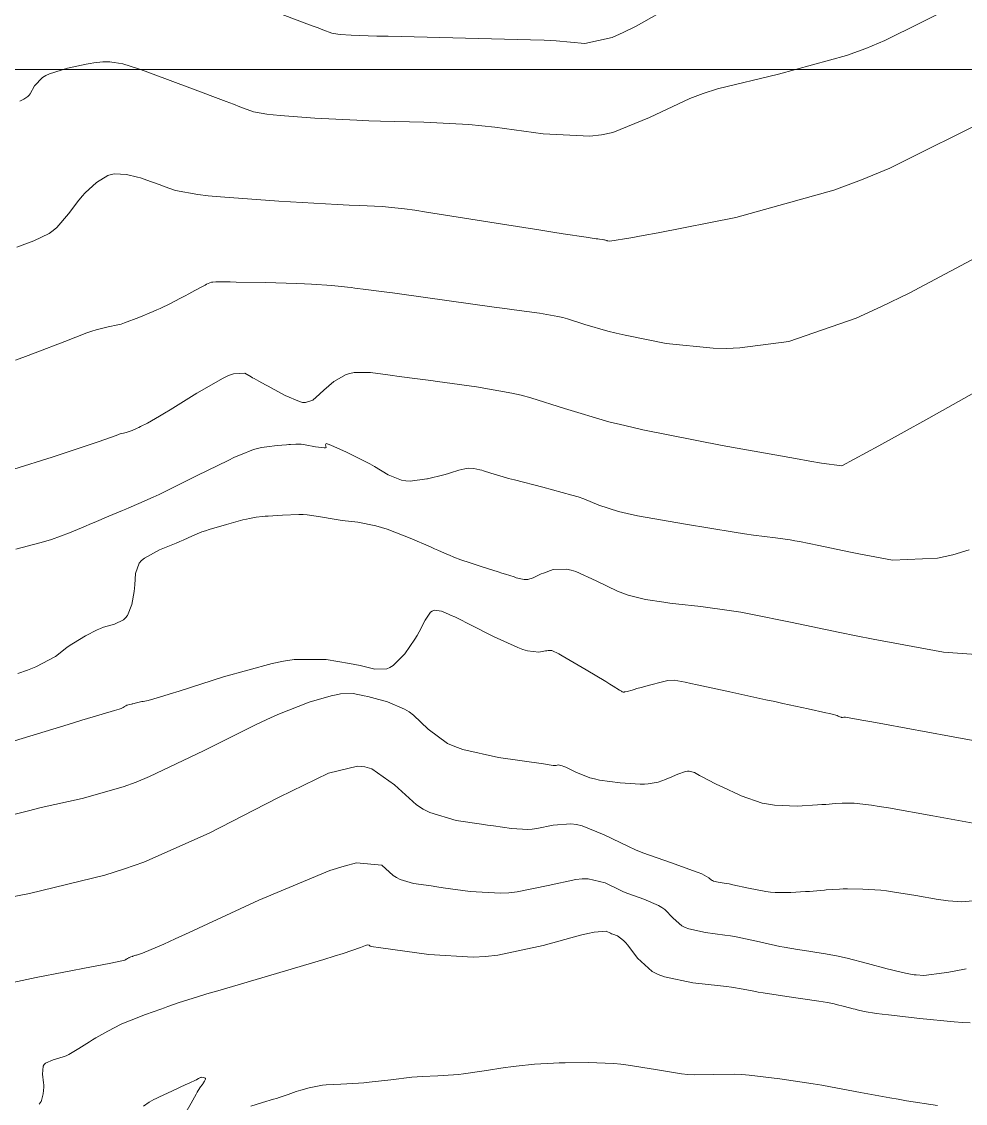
# Model space of a CAD drawing. Header units: millimetres. Extents: x 837475 to 838477, y 1189012 to 1191015.
# Drawn here: x 838311 to 838390.1, y 1190327.2 to 1190417.9 of the extents above; entities that cross this region are included whole.
import ezdxf

# ---------------------------------------------------------------- set-up
doc = ezdxf.new("R2010")
doc.units = ezdxf.units.MM
doc.header["$LTSCALE"] = 0.3
doc.layers.add('COORD', color=253, linetype='Continuous', lineweight=20)
doc.layers.add('COTAS 10', color=7, linetype='Continuous', lineweight=9, true_color=0x6e3e2d)
doc.layers.add('COTAS INT', color=7, linetype='Continuous', lineweight=5, true_color=0x9fa19f)

msp = doc.modelspace()

# ---------------------------------------------------------------- linework, layer by layer
at = {"layer": 'COORD'}
msp.add_line((837476.514, 1190413.872), (838476.514, 1190413.872), dxfattribs=at)
at = {"layer": 'COTAS 10'}
for points in [[(838389.256, 1190419.242), (838383.337, 1190416.313), (838381.721, 1190415.657), (838380.116, 1190415.068), (838374.402, 1190413.5), (838369.309, 1190412.253), (838368.094, 1190411.866), (838366.965, 1190411.461), (838363.595, 1190409.85), (838360.516, 1190408.592), (838359.57, 1190408.41), (838358.584, 1190408.301), (838354.685, 1190408.506), (838350.62, 1190409.065), (838349.528, 1190409.178), (838348.451, 1190409.272), (838344.685, 1190409.462), (838341.052, 1190409.56), (838340.059, 1190409.597), (838339.071, 1190409.637), (838335.55, 1190409.816), (838332.641, 1190410.02), (838332.039, 1190410.076), (838331.525, 1190410.133), (838330.404, 1190410.335), (838329.251, 1190410.768), (838328.718, 1190410.969), (838328.091, 1190411.206), (838325.053, 1190412.358), (838321.973, 1190413.504), (838321.32, 1190413.738), (838320.754, 1190413.936), (838319.428, 1190414.349), (838318.712, 1190414.485), (838318.53, 1190414.509), (838318.354, 1190414.526), (838317.776, 1190414.538), (838316.998, 1190414.438), (838316.695, 1190414.385), (838316.355, 1190414.321), (838314.813, 1190414), (838313.301, 1190413.533), (838312.979, 1190413.376), (838312.7, 1190413.208), (838312.044, 1190412.504), (838311.676, 1190411.859), (838311.578, 1190411.729), (838311.482, 1190411.619), (838311.152, 1190411.394), (838310.811, 1190411.241)], [(838394.472, 1190364.603), (838388.234, 1190365.047), (838382.346, 1190366.155), (838380.914, 1190366.435), (838379.567, 1190366.702), (838375.42, 1190367.566), (838372.087, 1190368.245), (838371.253, 1190368.395), (838370.459, 1190368.528), (838367.913, 1190368.875), (838365.806, 1190369.11), (838365.288, 1190369.174), (838364.798, 1190369.237), (838363.266, 1190369.461), (838361.812, 1190369.837), (838361.372, 1190369.997), (838360.915, 1190370.182), (838359.127, 1190371.048), (838357.422, 1190371.813), (838357.017, 1190371.934), (838356.641, 1190372.014), (838355.526, 1190371.975), (838354.705, 1190371.687), (838354.516, 1190371.611), (838354.343, 1190371.537), (838353.852, 1190371.284), (838353.397, 1190371.139), (838353.246, 1190371.134), (838353.085, 1190371.143), (838352.412, 1190371.299), (838352.241, 1190371.356), (838351.525, 1190371.594), (838351.229, 1190371.69), (838350.91, 1190371.792), (838349.575, 1190372.214), (838348.308, 1190372.62), (838348.032, 1190372.712), (838347.788, 1190372.796), (838347.178, 1190373.026), (838346.818, 1190373.182), (838346.732, 1190373.22), (838346.412, 1190373.36), (838345.849, 1190373.606), (838345.565, 1190373.729), (838345.225, 1190373.877), (838343.534, 1190374.609), (838341.613, 1190375.355), (838341.128, 1190375.51), (838340.662, 1190375.643), (838339.15, 1190375.939), (838337.83, 1190376.104), (838337.487, 1190376.154), (838337.152, 1190376.206), (838336.023, 1190376.41), (838334.885, 1190376.563), (838334.545, 1190376.584), (838334.195, 1190376.594), (838332.839, 1190376.551), (838331.631, 1190376.461), (838331.374, 1190376.441), (838331.15, 1190376.424), (838330.62, 1190376.381), (838330.047, 1190376.27), (838329.796, 1190376.209), (838329.504, 1190376.136), (838328.118, 1190375.762), (838326.681, 1190375.338), (838326.357, 1190375.232), (838326.065, 1190375.131), (838325.279, 1190374.81), (838324.505, 1190374.454), (838324.221, 1190374.331), (838323.907, 1190374.198), (838322.521, 1190373.632), (838321.247, 1190372.942), (838321.004, 1190372.732), (838320.809, 1190372.513), (838320.5, 1190371.652), (838320.453, 1190370.697), (838320.424, 1190370.419), (838320.387, 1190370.134), (838320.192, 1190369.057), (838319.822, 1190368.124), (838319.674, 1190367.931), (838319.507, 1190367.766), (838318.739, 1190367.404), (838317.82, 1190367.147), (838317.557, 1190367.048), (838317.29, 1190366.938), (838316.296, 1190366.438), (838315.292, 1190365.817), (838315.02, 1190365.63), (838314.75, 1190365.436), (838313.793, 1190364.682), (838312.155, 1190363.816), (838311.456, 1190363.552), (838310.65, 1190363.278)], [(838312.435, 1190327.188), (838312.581, 1190327.407), (838312.617, 1190327.493), (838312.651, 1190327.591), (838312.759, 1190328.039), (838312.81, 1190328.611), (838312.808, 1190328.787), (838312.8, 1190328.972), (838312.711, 1190329.702), (838312.768, 1190330.362), (838312.851, 1190330.501), (838312.962, 1190330.622), (838313.608, 1190330.902), (838314.445, 1190331.142), (838314.678, 1190331.237), (838314.912, 1190331.345), (838315.76, 1190331.837), (838316.649, 1190332.411), (838316.908, 1190332.571), (838317.174, 1190332.73), (838318.18, 1190333.308), (838319.3, 1190333.871), (838319.637, 1190334.022), (838319.985, 1190334.171), (838321.339, 1190334.688), (838322.63, 1190335.143), (838322.938, 1190335.252), (838323.224, 1190335.354), (838324.081, 1190335.661), (838325.71, 1190336.177), (838326.484, 1190336.41), (838327.397, 1190336.683), (838331.86, 1190337.996), (838336.281, 1190339.304), (838337.167, 1190339.573), (838337.907, 1190339.803), (838339.362, 1190340.298), (838339.776, 1190340.471), (838339.86, 1190340.498), (838339.932, 1190340.516), (838340.08, 1190340.503), (838340.147, 1190340.443), (838340.167, 1190340.431), (838340.187, 1190340.42), (838340.267, 1190340.396), (838341.057, 1190340.283), (838345.089, 1190339.706), (838348.805, 1190339.501), (838349.842, 1190339.559), (838350.882, 1190339.667), (838354.669, 1190340.468), (838357.799, 1190341.337), (838358.425, 1190341.488), (838358.947, 1190341.599), (838359.964, 1190341.675), (838360.316, 1190341.505), (838360.418, 1190341.461), (838360.523, 1190341.418), (838360.919, 1190341.275), (838361.422, 1190340.907), (838361.595, 1190340.723), (838361.782, 1190340.504), (838362.578, 1190339.413), (838363.833, 1190338.292), (838364.309, 1190338.053), (838364.841, 1190337.844), (838367.229, 1190337.35), (838369.55, 1190337.089), (838370.041, 1190337.028), (838370.465, 1190336.972), (838371.447, 1190336.811), (838372.345, 1190336.639), (838372.715, 1190336.577), (838373.139, 1190336.507), (838375.111, 1190336.202), (838377.78, 1190335.8), (838378.511, 1190335.69), (838378.94, 1190335.608), (838379.088, 1190335.575), (838379.249, 1190335.537), (838379.936, 1190335.362), (838380.658, 1190335.174), (838380.841, 1190335.128), (838381.017, 1190335.084), (838381.59, 1190334.949), (838382.627, 1190334.785), (838383.096, 1190334.724), (838383.643, 1190334.655), (838386.274, 1190334.351), (838389.138, 1190334.074), (838389.833, 1190334.022), (838390.485, 1190333.982)]]:
    msp.add_lwpolyline(points, dxfattribs=at)
at = {"layer": 'COTAS INT'}
for points in [[(838332.798, 1190418.507), (838335.31, 1190417.554), (838335.804, 1190417.367), (838336.211, 1190417.213), (838336.954, 1190416.932), (838337.31, 1190416.868), (838337.473, 1190416.85), (838337.664, 1190416.832), (838338.588, 1190416.768), (838340.732, 1190416.691), (838341.692, 1190416.665), (838342.812, 1190416.638), (838348.182, 1190416.524), (838353.614, 1190416.378), (838354.773, 1190416.33), (838355.782, 1190416.279), (838358.182, 1190416.068), (838360.465, 1190416.58), (838361.4, 1190416.985), (838362.468, 1190417.504), (838367.42, 1190420.328)], [(838392.504, 1190409.964), (838383.74, 1190405.605), (838381.376, 1190404.635), (838379.039, 1190403.767), (838370.826, 1190401.489), (838364.32, 1190400.203), (838363.059, 1190399.962), (838362.034, 1190399.769), (838360.282, 1190399.487), (838360.089, 1190399.525), (838360.045, 1190399.535), (838360.005, 1190399.545), (838359.897, 1190399.577), (838359.815, 1190399.603), (838359.792, 1190399.609), (838359.768, 1190399.615), (838359.682, 1190399.63), (838359.415, 1190399.667), (838359.277, 1190399.686), (838359.112, 1190399.708), (838358.285, 1190399.822), (838356.355, 1190400.117), (838355.494, 1190400.253), (838354.491, 1190400.413), (838349.689, 1190401.189), (838344.902, 1190401.941), (838343.908, 1190402.086), (838343.059, 1190402.204), (838341.189, 1190402.401), (838339.292, 1190402.483), (838338.426, 1190402.528), (838337.411, 1190402.584), (838332.513, 1190402.864), (838327.618, 1190403.208), (838326.605, 1190403.303), (838325.74, 1190403.397), (838323.854, 1190403.738), (838322.989, 1190404.058), (838322.768, 1190404.14), (838322.556, 1190404.22), (838321.857, 1190404.483), (838321.139, 1190404.726), (838320.915, 1190404.793), (838320.679, 1190404.859), (838319.734, 1190405.097), (838318.731, 1190405.137), (838318.458, 1190405.078), (838318.187, 1190404.99), (838317.227, 1190404.419), (838316.293, 1190403.547), (838316.038, 1190403.269), (838315.785, 1190402.974), (838315.748, 1190402.925), (838314.887, 1190401.778), (838313.903, 1190400.639), (838313.595, 1190400.382), (838313.273, 1190400.149), (838311.985, 1190399.516), (838310.545, 1190399.005)], [(838310.43, 1190389.539), (838311.293, 1190389.844), (838312.102, 1190390.137), (838314.579, 1190391.092), (838316.431, 1190391.812), (838316.845, 1190391.955), (838317.217, 1190392.075), (838318.205, 1190392.309), (838319.032, 1190392.476), (838319.302, 1190392.554), (838319.591, 1190392.646), (838320.783, 1190393.094), (838321.986, 1190393.604), (838322.281, 1190393.734), (838322.56, 1190393.861), (838323.433, 1190394.28), (838324.214, 1190394.683), (838324.435, 1190394.799), (838324.659, 1190394.918), (838324.98, 1190395.091), (838325.485, 1190395.363), (838326.188, 1190395.741), (838326.333, 1190395.818), (838326.457, 1190395.882), (838326.728, 1190396.013), (838326.887, 1190396.055), (838326.94, 1190396.064), (838326.998, 1190396.071), (838327.24, 1190396.088), (838328.038, 1190396.084), (838328.445, 1190396.079), (838328.933, 1190396.072), (838331.371, 1190396.032), (838334.034, 1190395.962), (838334.665, 1190395.936), (838335.249, 1190395.907), (838336.972, 1190395.779), (838338.272, 1190395.64), (838338.59, 1190395.605), (838338.889, 1190395.571), (838339.817, 1190395.458), (838341.353, 1190395.252), (838342.036, 1190395.158), (838342.831, 1190395.05), (838350.576, 1190393.982), (838351.461, 1190393.861), (838352.257, 1190393.752), (838354.386, 1190393.462), (838355.907, 1190393.192), (838356.32, 1190393.095), (838356.729, 1190392.988), (838358.179, 1190392.522), (838360.091, 1190391.956), (838360.792, 1190391.787), (838361.567, 1190391.612), (838364.988, 1190390.935), (838368.941, 1190390.523), (838370.052, 1190390.516), (838371.171, 1190390.555), (838375.269, 1190391.083), (838380.931, 1190393.06), (838383.035, 1190394.013), (838385.373, 1190395.142), (838395.751, 1190400.686)], [(838398.999, 1190391.408), (838387.005, 1190384.68), (838384.695, 1190383.392), (838382.823, 1190382.353), (838379.711, 1190380.676), (838378.021, 1190380.907), (838377.045, 1190381.071), (838375.849, 1190381.277), (838369.694, 1190382.383), (838363.046, 1190383.7), (838361.539, 1190384.039), (838360.176, 1190384.368), (838356.46, 1190385.467), (838353.643, 1190386.372), (838352.848, 1190386.58), (838352.045, 1190386.769), (838349.089, 1190387.295), (838346.437, 1190387.652), (838345.825, 1190387.735), (838345.267, 1190387.81), (838343.696, 1190388.025), (838342.418, 1190388.199), (838342.045, 1190388.249), (838341.663, 1190388.3), (838340.215, 1190388.489), (838338.827, 1190388.491), (838338.483, 1190388.423), (838338.157, 1190388.326), (838337.126, 1190387.73), (838336.301, 1190387.01), (838336.156, 1190386.881), (838336.105, 1190386.836), (838335.923, 1190386.672), (838335.381, 1190386.17), (838334.751, 1190385.968), (838334.512, 1190385.993), (838334.246, 1190386.053), (838333.054, 1190386.564), (838331.88, 1190387.198), (838331.624, 1190387.335), (838331.4, 1190387.457), (838330.84, 1190387.758), (838330.441, 1190387.981), (838330.317, 1190388.052), (838330.188, 1190388.129), (838329.672, 1190388.44), (838328.717, 1190388.391), (838328.311, 1190388.239), (838327.843, 1190388.028), (838325.638, 1190386.767), (838323.417, 1190385.376), (838322.939, 1190385.083), (838322.519, 1190384.829), (838321.496, 1190384.245), (838320.912, 1190383.955), (838320.77, 1190383.887), (838320.635, 1190383.824), (838320.218, 1190383.64), (838319.886, 1190383.515), (838319.806, 1190383.49), (838319.731, 1190383.468), (838319.501, 1190383.422), (838319.226, 1190383.357), (838319.123, 1190383.323), (838319.008, 1190383.283), (838318.493, 1190383.083), (838317.371, 1190382.675), (838316.872, 1190382.504), (838316.292, 1190382.307), (838313.521, 1190381.386), (838310.301, 1190380.379)], [(838390.384, 1190373.628), (838389.014, 1190373.22), (838387.743, 1190372.924), (838383.979, 1190372.775), (838381.133, 1190373.31), (838380.441, 1190373.445), (838379.791, 1190373.574), (838377.787, 1190373.992), (838376.176, 1190374.32), (838375.774, 1190374.392), (838375.39, 1190374.457), (838374.16, 1190374.624), (838372.329, 1190374.87), (838371.567, 1190374.985), (838370.693, 1190375.119), (838366.616, 1190375.77), (838362.583, 1190376.492), (838361.737, 1190376.671), (838361.009, 1190376.841), (838359.357, 1190377.379), (838358.097, 1190377.9), (838357.615, 1190378.06), (838357.077, 1190378.226), (838354.653, 1190378.88), (838352.28, 1190379.486), (838351.773, 1190379.621), (838351.332, 1190379.743), (838350.281, 1190380.066), (838349.684, 1190380.265), (838349.528, 1190380.309), (838349.377, 1190380.347), (838348.865, 1190380.445), (838348.379, 1190380.463), (838348.244, 1190380.451), (838348.109, 1190380.432), (838347.62, 1190380.304), (838346.92, 1190380.086), (838346.651, 1190380.01), (838346.351, 1190379.928), (838344.995, 1190379.577), (838344.938, 1190379.57), (838343.535, 1190379.391), (838343.168, 1190379.413), (838342.817, 1190379.467), (838341.686, 1190379.928), (838340.527, 1190380.625), (838340.159, 1190380.828), (838339.77, 1190381.036), (838338.194, 1190381.821), (838336.882, 1190382.411), (838336.66, 1190382.495), (838336.499, 1190382.545), (838336.428, 1190382.437), (838336.498, 1190382.21), (838336.427, 1190382.184), (838336.316, 1190382.173), (838335.588, 1190382.269), (838334.736, 1190382.426), (838334.547, 1190382.453), (838334.378, 1190382.475), (838333.938, 1190382.495), (838333.51, 1190382.461), (838333.349, 1190382.448), (838333.169, 1190382.433), (838332.366, 1190382.364), (838331.501, 1190382.266), (838331.283, 1190382.232), (838331.074, 1190382.196), (838330.394, 1190382.041), (838329.291, 1190381.601), (838328.815, 1190381.384), (838328.265, 1190381.126), (838325.665, 1190379.852), (838323.042, 1190378.554), (838322.477, 1190378.281), (838321.983, 1190378.045), (838320.783, 1190377.504), (838319.947, 1190377.163), (838319.682, 1190377.053), (838319.403, 1190376.936), (838318.274, 1190376.458), (838317.025, 1190375.926), (838316.67, 1190375.776), (838316.311, 1190375.624), (838314.979, 1190375.064), (838313.463, 1190374.506), (838312.987, 1190374.355), (838312.487, 1190374.206), (838310.479, 1190373.681)], [(838309.055, 1190357.226), (838314.853, 1190358.997), (838316.002, 1190359.346), (838316.952, 1190359.633), (838318.733, 1190360.159), (838319.142, 1190360.273), (838319.227, 1190360.3), (838319.3, 1190360.326), (838319.461, 1190360.406), (838319.544, 1190360.472), (838319.568, 1190360.488), (838319.592, 1190360.505), (838319.679, 1190360.559), (838319.778, 1190360.604), (838319.809, 1190360.616), (838319.842, 1190360.626), (838319.975, 1190360.659), (838320.155, 1190360.699), (838320.217, 1190360.714), (838320.285, 1190360.73), (838320.576, 1190360.805), (838320.924, 1190360.888), (838321.028, 1190360.911), (838321.135, 1190360.934), (838321.55, 1190361.013), (838322.787, 1190361.364), (838323.413, 1190361.558), (838324.161, 1190361.794), (838327.885, 1190362.995), (838331.955, 1190364.115), (838332.921, 1190364.3), (838333.818, 1190364.43), (838336.474, 1190364.445), (838338.441, 1190364.115), (838338.903, 1190364.027), (838339.329, 1190363.941), (838340.569, 1190363.642), (838341.564, 1190363.663), (838341.837, 1190363.778), (838342.108, 1190363.941), (838343.074, 1190364.922), (838343.92, 1190366.138), (838344.114, 1190366.449), (838344.292, 1190366.747), (838344.791, 1190367.73), (838345.236, 1190368.402), (838345.379, 1190368.504), (838345.531, 1190368.57), (838346.152, 1190368.506), (838346.736, 1190368.248), (838346.864, 1190368.192), (838346.978, 1190368.141), (838347.269, 1190368.014), (838347.889, 1190367.711), (838348.21, 1190367.55), (838348.596, 1190367.356), (838350.53, 1190366.378), (838352.546, 1190365.446), (838352.985, 1190365.281), (838353.371, 1190365.157), (838354.331, 1190365.044), (838354.874, 1190365.157), (838354.998, 1190365.175), (838355.109, 1190365.187), (838355.412, 1190365.183), (838355.989, 1190364.912), (838356.272, 1190364.756), (838356.609, 1190364.565), (838358.273, 1190363.583), (838359.929, 1190362.585), (838360.26, 1190362.384), (838360.537, 1190362.215), (838361.08, 1190361.878), (838361.24, 1190361.776), (838361.275, 1190361.756), (838361.307, 1190361.74), (838361.39, 1190361.711), (838361.478, 1190361.717), (838361.512, 1190361.722), (838361.55, 1190361.73), (838361.726, 1190361.771), (838362.136, 1190361.884), (838362.323, 1190361.936), (838362.541, 1190361.998), (838362.892, 1190362.098), (838363.594, 1190362.297), (838364.676, 1190362.579), (838364.913, 1190362.63), (838365.123, 1190362.668), (838365.654, 1190362.709), (838366.587, 1190362.537), (838367.051, 1190362.442), (838367.603, 1190362.326), (838370.337, 1190361.735), (838373.36, 1190361.073), (838374.094, 1190360.913), (838374.783, 1190360.762), (838376.902, 1190360.3), (838378.386, 1190359.972), (838378.676, 1190359.906), (838378.914, 1190359.851), (838379.333, 1190359.74), (838379.412, 1190359.7), (838379.458, 1190359.678), (838379.546, 1190359.637), (838379.638, 1190359.605), (838379.664, 1190359.599), (838379.691, 1190359.595), (838379.791, 1190359.591), (838379.879, 1190359.596), (838379.898, 1190359.598), (838379.915, 1190359.599), (838379.957, 1190359.602), (838379.987, 1190359.604), (838380.04, 1190359.604), (838381.399, 1190359.359), (838382.242, 1190359.205), (838383.289, 1190359.013), (838388.757, 1190358.009), (838394.258, 1190357.005)], [(838391.033, 1190350.674), (838387.343, 1190351.335), (838383.625, 1190351.997), (838382.855, 1190352.125), (838382.198, 1190352.229), (838380.763, 1190352.406), (838380.095, 1190352.413), (838379.921, 1190352.41), (838379.752, 1190352.404), (838379.182, 1190352.367), (838378.366, 1190352.304), (838378.041, 1190352.282), (838377.673, 1190352.259), (838375.99, 1190352.16), (838374.075, 1190352.226), (838373.561, 1190352.307), (838373.054, 1190352.415), (838371.282, 1190353.03), (838371.121, 1190353.104), (838369.802, 1190353.715), (838369.479, 1190353.867), (838369.194, 1190354.002), (838368.477, 1190354.355), (838368.022, 1190354.598), (838367.901, 1190354.664), (838367.784, 1190354.729), (838367.379, 1190354.959), (838366.927, 1190355.078), (838366.78, 1190355.073), (838366.622, 1190355.051), (838365.972, 1190354.837), (838365.286, 1190354.537), (838365.106, 1190354.461), (838364.93, 1190354.389), (838364.33, 1190354.155), (838363.493, 1190354.017), (838363.169, 1190354.006), (838362.803, 1190354.006), (838361.149, 1190354.101), (838359.412, 1190354.342), (838358.995, 1190354.433), (838358.605, 1190354.535), (838357.429, 1190354.994), (838356.595, 1190355.408), (838356.421, 1190355.483), (838356.272, 1190355.541), (838355.941, 1190355.604), (838355.772, 1190355.568), (838355.725, 1190355.563), (838355.679, 1190355.561), (838355.514, 1190355.57), (838354.71, 1190355.686), (838350.929, 1190356.234), (838347.943, 1190356.9), (838347.271, 1190357.144), (838346.666, 1190357.414), (838345.043, 1190358.607), (838343.801, 1190359.785), (838343.436, 1190360.046), (838343.062, 1190360.28), (838341.638, 1190360.888), (838340.292, 1190361.254), (838339.967, 1190361.334), (838339.664, 1190361.406), (838338.742, 1190361.586), (838337.7, 1190361.551), (838337.321, 1190361.485), (838336.904, 1190361.395), (838335.068, 1190360.871), (838332.435, 1190359.828), (838331.515, 1190359.411), (838330.512, 1190358.939), (838326.199, 1190356.774), (838321.685, 1190354.626), (838320.555, 1190354.166), (838319.478, 1190353.764), (838316.022, 1190352.796), (838312.593, 1190352.039), (838311.533, 1190351.771), (838310.425, 1190351.476)], [(838306.103, 1190343.762), (838311.626, 1190344.835), (838317.926, 1190346.365), (838319.579, 1190346.892), (838321.193, 1190347.464), (838326.691, 1190349.9), (838331.413, 1190352.33), (838332.537, 1190352.898), (838333.582, 1190353.42), (838336.691, 1190354.926), (838339.114, 1190355.507), (838339.726, 1190355.447), (838340.311, 1190355.29), (838342.212, 1190353.925), (838344.058, 1190352.258), (838344.609, 1190351.911), (838345.177, 1190351.614), (838347.375, 1190350.955), (838349.497, 1190350.648), (838350.017, 1190350.572), (838350.508, 1190350.502), (838352.039, 1190350.282), (838353.388, 1190350.208), (838353.764, 1190350.228), (838354.142, 1190350.267), (838355.517, 1190350.558), (838357.014, 1190350.683), (838357.469, 1190350.617), (838357.941, 1190350.507), (838359.792, 1190349.749), (838361.839, 1190348.758), (838362.435, 1190348.501), (838363.044, 1190348.252), (838365.346, 1190347.418), (838367.292, 1190346.744), (838367.677, 1190346.597), (838367.994, 1190346.466), (838368.58, 1190346.136), (838368.789, 1190345.949), (838368.868, 1190345.909), (838368.957, 1190345.874), (838369.355, 1190345.792), (838370.022, 1190345.683), (838370.281, 1190345.631), (838370.571, 1190345.571), (838371.887, 1190345.275), (838373.361, 1190345.003), (838373.751, 1190344.957), (838374.134, 1190344.925), (838375.451, 1190344.912), (838376.675, 1190344.989), (838376.999, 1190345.013), (838377.316, 1190345.037), (838378.255, 1190345.119), (838378.407, 1190345.132), (838379.517, 1190345.204), (838379.846, 1190345.215), (838380.184, 1190345.221), (838381.486, 1190345.208), (838382.998, 1190345.1), (838383.468, 1190345.046), (838383.961, 1190344.981), (838385.929, 1190344.66), (838387.808, 1190344.342), (838388.245, 1190344.279), (838388.645, 1190344.227), (838389.789, 1190344.128), (838391.361, 1190344.275)], [(838390.137, 1190338.511), (838389.14, 1190338.328), (838388.703, 1190338.252), (838388.303, 1190338.183), (838386.606, 1190337.963), (838385.967, 1190338.005), (838385.797, 1190338.024), (838385.629, 1190338.046), (838385.047, 1190338.152), (838384.219, 1190338.354), (838383.896, 1190338.436), (838383.533, 1190338.53), (838381.885, 1190338.965), (838380.18, 1190339.399), (838379.781, 1190339.493), (838379.413, 1190339.576), (838378.35, 1190339.78), (838377.471, 1190339.912), (838376.965, 1190339.988), (838376.017, 1190340.131), (838374.897, 1190340.328), (838374.534, 1190340.4), (838374.147, 1190340.48), (838372.56, 1190340.835), (838370.849, 1190341.194), (838370.384, 1190341.277), (838369.923, 1190341.354), (838368.292, 1190341.571), (838366.899, 1190341.859), (838366.588, 1190341.981), (838366.311, 1190342.12), (838365.579, 1190342.774), (838364.888, 1190343.485), (838364.636, 1190343.66), (838364.357, 1190343.826), (838363.132, 1190344.346), (838361.783, 1190344.835), (838361.427, 1190344.981), (838361.078, 1190345.131), (838359.878, 1190345.712), (838358.444, 1190346.053), (838357.947, 1190346.052), (838357.406, 1190346.01), (838355.093, 1190345.513), (838352.512, 1190344.967), (838351.803, 1190344.894), (838351.096, 1190344.854), (838348.564, 1190344.994), (838346.305, 1190345.317), (838345.771, 1190345.394), (838345.277, 1190345.465), (838343.821, 1190345.675), (838342.682, 1190346.017), (838342.388, 1190346.171), (838342.102, 1190346.351), (838341.146, 1190347.214), (838339.021, 1190347.39), (838337.999, 1190347.136), (838336.789, 1190346.751), (838330.851, 1190344.266), (838324.993, 1190341.551), (838323.833, 1190341.021), (838322.874, 1190340.587), (838321.078, 1190339.818), (838320.672, 1190339.698), (838320.589, 1190339.674), (838320.519, 1190339.652), (838320.371, 1190339.606), (838320.293, 1190339.578), (838320.267, 1190339.568), (838320.239, 1190339.558), (838320.122, 1190339.517), (838319.999, 1190339.47), (838319.967, 1190339.457), (838319.936, 1190339.443), (838319.835, 1190339.392), (838319.743, 1190339.339), (838319.719, 1190339.325), (838319.695, 1190339.31), (838319.615, 1190339.258), (838318.428, 1190339.002), (838317.707, 1190338.86), (838316.816, 1190338.686), (838312.182, 1190337.798), (838307.582, 1190336.808)], [(838387.734, 1190327.056), (838385.151, 1190327.468), (838384.449, 1190327.587), (838383.753, 1190327.709), (838381.286, 1190328.169), (838378.772, 1190328.632), (838378.046, 1190328.756), (838377.308, 1190328.878), (838374.535, 1190329.303), (838371.946, 1190329.608), (838371.325, 1190329.655), (838370.744, 1190329.685), (838368.991, 1190329.658), (838367.338, 1190329.64), (838366.821, 1190329.676), (838366.278, 1190329.73), (838364.104, 1190330.074), (838361.814, 1190330.445), (838361.199, 1190330.516), (838360.592, 1190330.574), (838358.466, 1190330.668), (838356.513, 1190330.649), (838356.015, 1190330.636), (838355.535, 1190330.618), (838353.953, 1190330.525), (838352.416, 1190330.371), (838351.963, 1190330.314), (838351.499, 1190330.252), (838349.725, 1190329.978), (838348.007, 1190329.724), (838347.578, 1190329.675), (838347.168, 1190329.634), (838345.857, 1190329.562), (838344.533, 1190329.502), (838344.116, 1190329.469), (838343.676, 1190329.429), (838341.905, 1190329.224), (838340.098, 1190329.016), (838339.635, 1190328.973), (838339.189, 1190328.936), (838337.714, 1190328.858), (838336.475, 1190328.79), (838336.177, 1190328.76), (838335.9, 1190328.725), (838335.063, 1190328.56), (838334.361, 1190328.354), (838334.169, 1190328.293), (838333.977, 1190328.23), (838333.29, 1190327.989), (838332.548, 1190327.733), (838332.321, 1190327.66), (838332.085, 1190327.586), (838331.154, 1190327.311), (838330.172, 1190326.997)], [(838324.631, 1190326.348), (838325.156, 1190327.259), (838325.581, 1190328.02), (838325.673, 1190328.178), (838325.754, 1190328.314), (838325.952, 1190328.617), (838326.08, 1190328.785), (838326.117, 1190328.836), (838326.154, 1190328.889), (838326.291, 1190329.096), (838326.368, 1190329.279), (838326.367, 1190329.317), (838326.356, 1190329.35), (838326.234, 1190329.42), (838326.054, 1190329.427), (838326.006, 1190329.42), (838325.958, 1190329.409), (838325.795, 1190329.335), (838325.648, 1190329.246), (838325.612, 1190329.226), (838325.577, 1190329.207), (838325.467, 1190329.153), (838325.12, 1190328.997), (838324.936, 1190328.914), (838324.714, 1190328.813), (838323.593, 1190328.304), (838322.46, 1190327.777), (838322.23, 1190327.664), (838322.036, 1190327.566), (838321.638, 1190327.332), (838321.171, 1190326.997)]]:
    msp.add_lwpolyline(points, dxfattribs=at)

doc.saveas('drawing.dxf')
